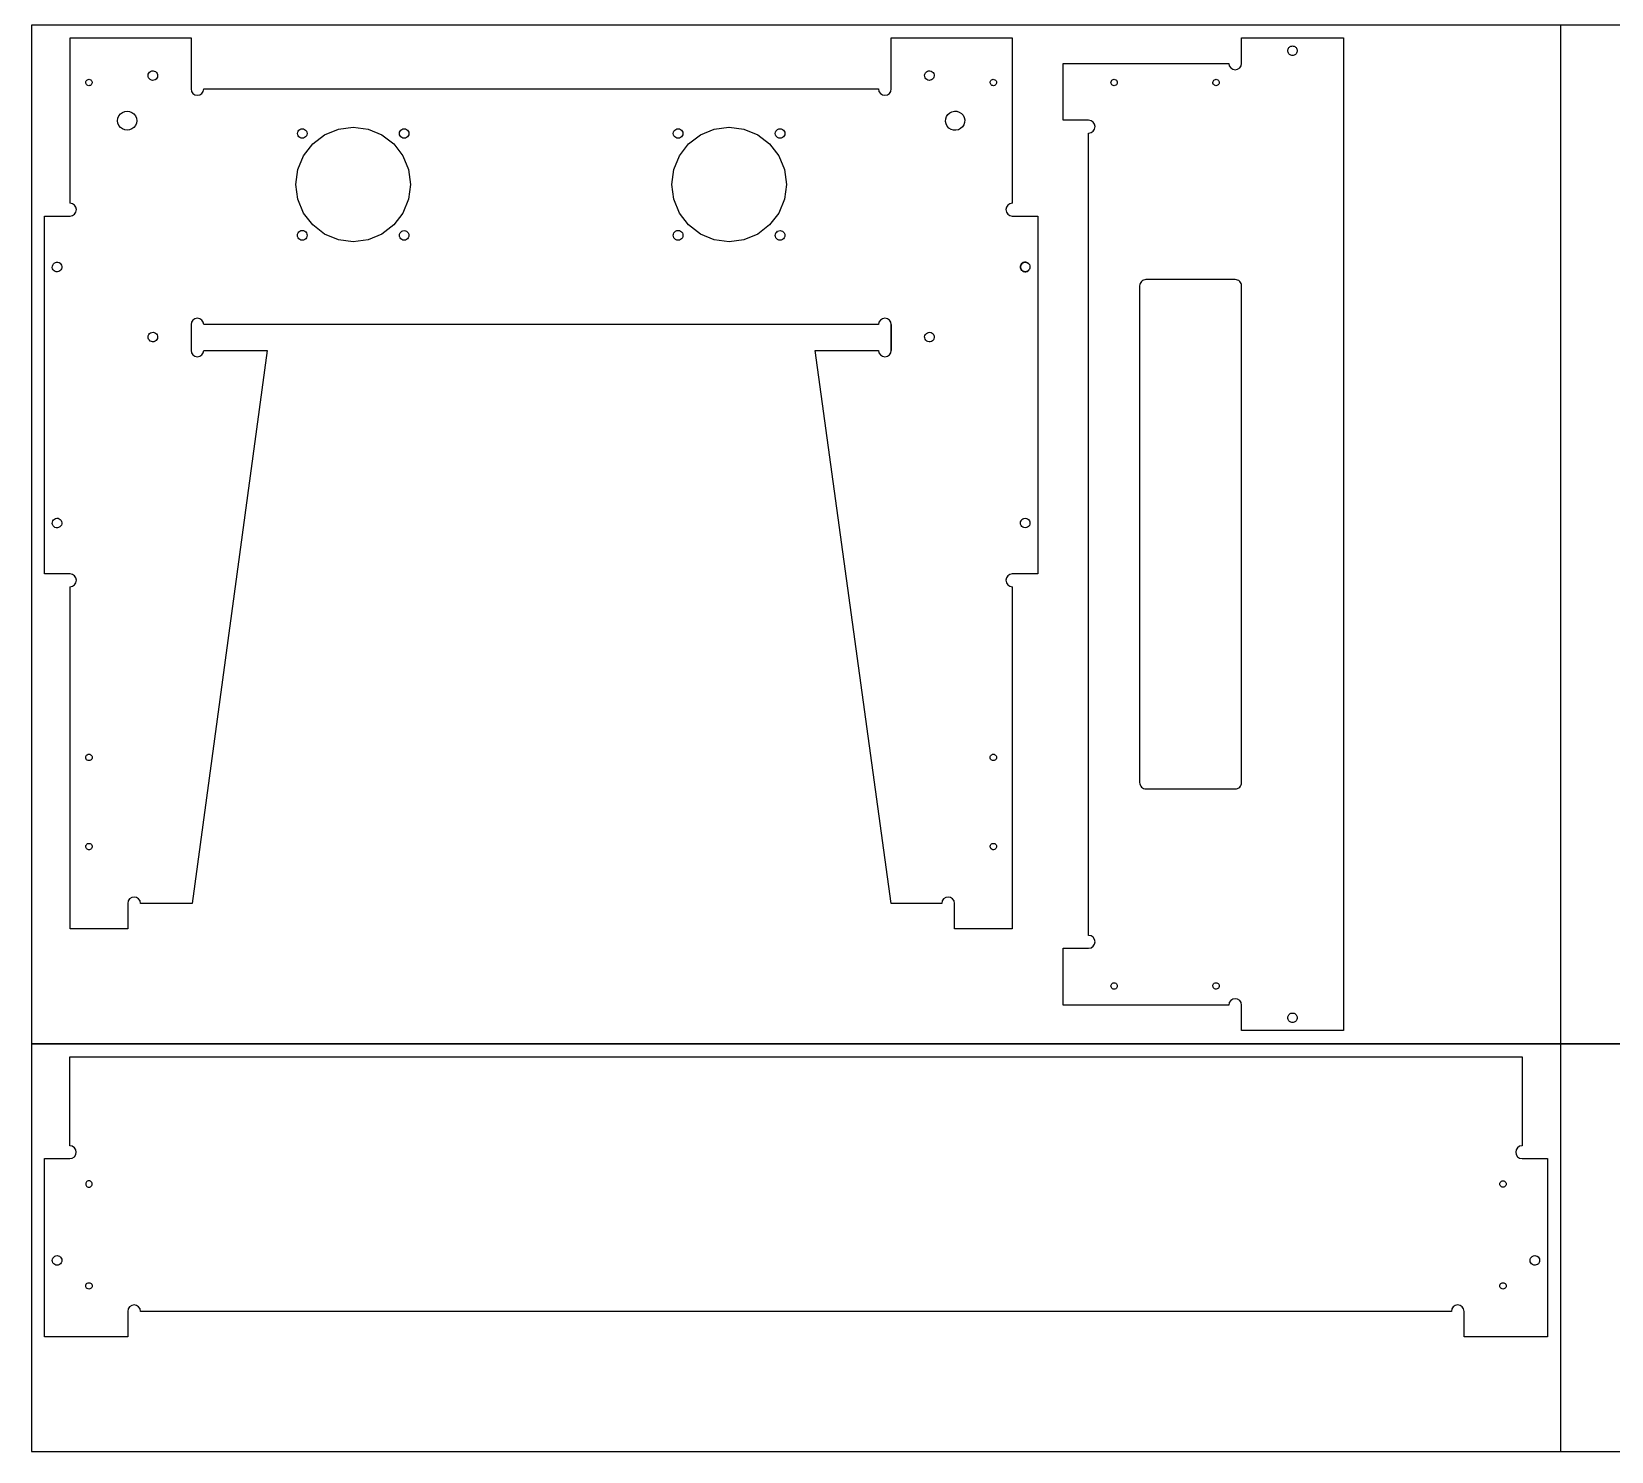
# Model space of a CAD drawing. Header units: inches. Extents: x -747 to 419, y -1089 to -681.
# Drawn here: x -626.17 to -595.17, y -877.5 to -849.62 of the extents above; entities that cross this region are included whole.
import ezdxf

# ---------------------------------------------------------------- set-up
doc = ezdxf.new("R2010")
doc.units = ezdxf.units.IN
doc.header["$MEASUREMENT"] = 0
for name, color, linetype in [('T_ANNO', 6, 'Continuous'), ('T_CUT_HOLE_1_8_INCH', 1, 'Continuous'), ('T_CUT_HOLE_3_16_INCH', 2, 'Continuous'), ('T_CUT_HOLE_3_8_INCH', 4, 'Continuous'), ('T_CUT_THRU', 7, 'Continuous')]:
    doc.layers.add(name, color=color, linetype=linetype)

msp = doc.modelspace()

# ---------------------------------------------------------------- linework, layer by layer
at = {"layer": 'T_ANNO', "color": 5}
for p, q in [((-596.171, -849.5), (-596.171, -869.5)), ((-596.171, -869.5), (-596.171, -877.5))]:
    msp.add_line(p, q, dxfattribs=at)
at = {"layer": 'T_ANNO'}
for points in [[(-626.171, -869.5), (-594.171, -869.5), (-594.171, -849.5), (-626.171, -849.5)], [(-626.171, -869.5), (-594.171, -869.5), (-594.171, -849.5), (-626.171, -849.5)], [(-626.171, -877.5), (-594.171, -877.5), (-594.171, -869.5), (-626.171, -869.5)]]:
    msp.add_lwpolyline(points, close=True, dxfattribs=at)
at = {"layer": 'T_CUT_HOLE_1_8_INCH'}
for points in [[(-625.033, -850.686), (-625.05, -850.687), (-625.066, -850.684), (-625.08, -850.677), (-625.093, -850.667), (-625.102, -850.653), (-625.107, -850.638), (-625.109, -850.621), (-625.106, -850.605), (-625.099, -850.591), (-625.088, -850.578), (-625.075, -850.569), (-625.059, -850.564), (-625.043, -850.562), (-625.027, -850.565), (-625.012, -850.572), (-625, -850.583), (-624.991, -850.597), (-624.985, -850.612), (-624.984, -850.628), (-624.987, -850.644), (-624.994, -850.659), (-625.005, -850.671), (-625.018, -850.681)], [(-607.358, -850.645), (-607.361, -850.629), (-607.36, -850.613), (-607.355, -850.597), (-607.346, -850.584), (-607.333, -850.573), (-607.319, -850.566), (-607.303, -850.562), (-607.287, -850.563), (-607.271, -850.569), (-607.258, -850.578), (-607.247, -850.59), (-607.239, -850.605), (-607.236, -850.621), (-607.237, -850.637), (-607.242, -850.652), (-607.251, -850.666), (-607.264, -850.677), (-607.278, -850.684), (-607.294, -850.687), (-607.31, -850.686), (-607.326, -850.681), (-607.34, -850.672), (-607.35, -850.66)], [(-604.945, -850.685), (-604.96, -850.679), (-604.973, -850.669), (-604.983, -850.656), (-604.989, -850.641), (-604.992, -850.625), (-604.989, -850.609), (-604.983, -850.594), (-604.973, -850.581), (-604.96, -850.571), (-604.945, -850.564), (-604.929, -850.562), (-604.913, -850.564), (-604.898, -850.571), (-604.885, -850.581), (-604.875, -850.594), (-604.869, -850.609), (-604.867, -850.625), (-604.869, -850.641), (-604.875, -850.656), (-604.885, -850.669), (-604.898, -850.679), (-604.913, -850.685), (-604.929, -850.687)], [(-602.975, -850.667), (-602.984, -850.654), (-602.99, -850.639), (-602.992, -850.622), (-602.989, -850.606), (-602.982, -850.592), (-602.972, -850.579), (-602.958, -850.57), (-602.943, -850.564), (-602.927, -850.562), (-602.911, -850.565), (-602.896, -850.572), (-602.883, -850.582), (-602.874, -850.596), (-602.868, -850.611), (-602.867, -850.627), (-602.869, -850.643), (-602.876, -850.658), (-602.887, -850.671), (-602.9, -850.68), (-602.915, -850.686), (-602.931, -850.687), (-602.948, -850.685), (-602.962, -850.678)], [(-624.992, -863.906), (-625.002, -863.919), (-625.015, -863.929), (-625.03, -863.935), (-625.046, -863.937), (-625.062, -863.935), (-625.078, -863.929), (-625.091, -863.919), (-625.1, -863.906), (-625.107, -863.891), (-625.109, -863.875), (-625.107, -863.859), (-625.1, -863.844), (-625.091, -863.831), (-625.078, -863.821), (-625.062, -863.814), (-625.046, -863.812), (-625.03, -863.814), (-625.015, -863.821), (-625.002, -863.831), (-624.992, -863.844), (-624.986, -863.859), (-624.984, -863.875), (-624.986, -863.891)], [(-607.33, -863.929), (-607.343, -863.919), (-607.353, -863.906), (-607.359, -863.891), (-607.361, -863.875), (-607.359, -863.859), (-607.353, -863.844), (-607.343, -863.831), (-607.33, -863.821), (-607.315, -863.814), (-607.299, -863.812), (-607.282, -863.814), (-607.267, -863.821), (-607.254, -863.831), (-607.244, -863.844), (-607.238, -863.859), (-607.236, -863.875), (-607.238, -863.891), (-607.244, -863.906), (-607.254, -863.919), (-607.267, -863.929), (-607.282, -863.935), (-607.299, -863.937), (-607.315, -863.935)], [(-625.007, -865.673), (-625.021, -865.682), (-625.037, -865.687), (-625.053, -865.687), (-625.069, -865.683), (-625.083, -865.675), (-625.095, -865.664), (-625.103, -865.65), (-625.108, -865.635), (-625.108, -865.618), (-625.105, -865.602), (-625.097, -865.588), (-625.086, -865.576), (-625.072, -865.568), (-625.056, -865.563), (-625.04, -865.563), (-625.024, -865.566), (-625.01, -865.574), (-624.998, -865.585), (-624.989, -865.599), (-624.985, -865.615), (-624.984, -865.631), (-624.988, -865.647), (-624.996, -865.662)], [(-607.35, -865.66), (-607.357, -865.646), (-607.361, -865.63), (-607.36, -865.614), (-607.355, -865.598), (-607.346, -865.584), (-607.334, -865.573), (-607.32, -865.566), (-607.304, -865.563), (-607.287, -865.563), (-607.272, -865.568), (-607.258, -865.577), (-607.247, -865.589), (-607.24, -865.604), (-607.236, -865.62), (-607.237, -865.636), (-607.242, -865.652), (-607.251, -865.665), (-607.263, -865.676), (-607.278, -865.684), (-607.293, -865.687), (-607.31, -865.686), (-607.325, -865.681), (-607.339, -865.672)], [(-604.945, -868.422), (-604.96, -868.416), (-604.973, -868.406), (-604.983, -868.393), (-604.989, -868.378), (-604.992, -868.362), (-604.989, -868.345), (-604.983, -868.33), (-604.973, -868.317), (-604.96, -868.307), (-604.945, -868.301), (-604.929, -868.299), (-604.913, -868.301), (-604.898, -868.307), (-604.885, -868.317), (-604.875, -868.33), (-604.869, -868.345), (-604.867, -868.362), (-604.869, -868.378), (-604.875, -868.393), (-604.885, -868.406), (-604.898, -868.416), (-604.913, -868.422), (-604.929, -868.424)], [(-602.963, -868.309), (-602.949, -868.302), (-602.933, -868.299), (-602.916, -868.3), (-602.901, -868.306), (-602.887, -868.315), (-602.877, -868.327), (-602.87, -868.342), (-602.867, -868.358), (-602.868, -868.374), (-602.873, -868.39), (-602.882, -868.403), (-602.895, -868.414), (-602.909, -868.421), (-602.925, -868.424), (-602.942, -868.423), (-602.957, -868.417), (-602.971, -868.408), (-602.981, -868.396), (-602.988, -868.381), (-602.991, -868.365), (-602.99, -868.349), (-602.985, -868.333), (-602.976, -868.32)], [(-625.03, -872.31), (-625.015, -872.304), (-625.002, -872.294), (-624.992, -872.281), (-624.986, -872.266), (-624.984, -872.25), (-624.986, -872.234), (-624.992, -872.219), (-625.002, -872.206), (-625.015, -872.196), (-625.03, -872.189), (-625.046, -872.187), (-625.062, -872.189), (-625.078, -872.196), (-625.091, -872.206), (-625.1, -872.219), (-625.107, -872.234), (-625.109, -872.25), (-625.107, -872.266), (-625.1, -872.281), (-625.091, -872.294), (-625.078, -872.304), (-625.062, -872.31), (-625.046, -872.312)], [(-597.238, -872.266), (-597.244, -872.281), (-597.254, -872.294), (-597.267, -872.304), (-597.282, -872.31), (-597.299, -872.312), (-597.315, -872.31), (-597.33, -872.304), (-597.343, -872.294), (-597.353, -872.281), (-597.359, -872.266), (-597.361, -872.25), (-597.359, -872.234), (-597.353, -872.219), (-597.343, -872.206), (-597.33, -872.196), (-597.315, -872.189), (-597.299, -872.187), (-597.282, -872.189), (-597.267, -872.196), (-597.254, -872.206), (-597.244, -872.219), (-597.238, -872.234), (-597.236, -872.25)], [(-624.986, -874.266), (-624.992, -874.281), (-625.002, -874.294), (-625.015, -874.304), (-625.03, -874.31), (-625.046, -874.312), (-625.062, -874.31), (-625.078, -874.304), (-625.091, -874.294), (-625.1, -874.281), (-625.107, -874.266), (-625.109, -874.25), (-625.107, -874.234), (-625.1, -874.219), (-625.091, -874.206), (-625.078, -874.196), (-625.062, -874.189), (-625.046, -874.187), (-625.03, -874.189), (-625.015, -874.196), (-625.002, -874.206), (-624.992, -874.219), (-624.986, -874.234), (-624.984, -874.25)], [(-597.359, -874.234), (-597.353, -874.219), (-597.343, -874.206), (-597.33, -874.196), (-597.315, -874.189), (-597.299, -874.187), (-597.282, -874.189), (-597.267, -874.196), (-597.254, -874.206), (-597.244, -874.219), (-597.238, -874.234), (-597.236, -874.25), (-597.238, -874.266), (-597.244, -874.281), (-597.254, -874.294), (-597.267, -874.304), (-597.282, -874.31), (-597.299, -874.312), (-597.315, -874.31), (-597.33, -874.304), (-597.343, -874.294), (-597.353, -874.281), (-597.359, -874.266), (-597.361, -874.25)]]:
    msp.add_lwpolyline(points, close=True, dxfattribs=at)
at = {"layer": 'T_CUT_HOLE_3_16_INCH'}
for points in [[(-601.445, -850.092), (-601.461, -850.088), (-601.476, -850.081), (-601.489, -850.072), (-601.501, -850.06), (-601.51, -850.047), (-601.517, -850.032), (-601.521, -850.016), (-601.523, -850), (-601.521, -849.984), (-601.517, -849.968), (-601.51, -849.953), (-601.501, -849.94), (-601.489, -849.928), (-601.476, -849.919), (-601.461, -849.912), (-601.445, -849.908), (-601.429, -849.906), (-601.413, -849.908), (-601.397, -849.912), (-601.382, -849.919), (-601.369, -849.928), (-601.357, -849.94), (-601.348, -849.953), (-601.341, -849.968), (-601.337, -849.984), (-601.335, -850), (-601.337, -850.016), (-601.341, -850.032), (-601.348, -850.047), (-601.357, -850.06), (-601.369, -850.072), (-601.382, -850.081), (-601.397, -850.088), (-601.413, -850.092), (-601.429, -850.094)], [(-623.855, -850.42), (-623.835, -850.406), (-623.812, -850.398), (-623.788, -850.396), (-623.764, -850.4), (-623.742, -850.41), (-623.723, -850.426), (-623.709, -850.446), (-623.7, -850.469), (-623.698, -850.493), (-623.702, -850.517), (-623.713, -850.54), (-623.728, -850.558), (-623.748, -850.572), (-623.771, -850.581), (-623.796, -850.583), (-623.82, -850.579), (-623.842, -850.568), (-623.861, -850.553), (-623.875, -850.533), (-623.883, -850.51), (-623.885, -850.485), (-623.881, -850.461), (-623.871, -850.439)], [(-608.584, -850.578), (-608.606, -850.567), (-608.624, -850.55), (-608.638, -850.53), (-608.645, -850.507), (-608.647, -850.482), (-608.642, -850.458), (-608.63, -850.436), (-608.614, -850.418), (-608.594, -850.405), (-608.57, -850.397), (-608.546, -850.396), (-608.522, -850.401), (-608.5, -850.412), (-608.482, -850.428), (-608.469, -850.449), (-608.461, -850.472), (-608.46, -850.496), (-608.465, -850.52), (-608.476, -850.542), (-608.492, -850.56), (-608.513, -850.574), (-608.536, -850.581), (-608.56, -850.583)], [(-620.766, -851.626), (-620.769, -851.65), (-620.779, -851.673), (-620.794, -851.692), (-620.813, -851.707), (-620.836, -851.717), (-620.86, -851.72), (-620.884, -851.717), (-620.907, -851.707), (-620.926, -851.692), (-620.941, -851.673), (-620.95, -851.65), (-620.954, -851.626), (-620.95, -851.602), (-620.941, -851.579), (-620.926, -851.56), (-620.907, -851.545), (-620.884, -851.536), (-620.86, -851.532), (-620.836, -851.536), (-620.813, -851.545), (-620.794, -851.56), (-620.779, -851.579), (-620.769, -851.602)], [(-618.779, -851.579), (-618.769, -851.602), (-618.766, -851.626), (-618.769, -851.65), (-618.779, -851.673), (-618.794, -851.692), (-618.813, -851.707), (-618.836, -851.717), (-618.86, -851.72), (-618.884, -851.717), (-618.907, -851.707), (-618.926, -851.692), (-618.941, -851.673), (-618.95, -851.65), (-618.954, -851.626), (-618.95, -851.602), (-618.941, -851.579), (-618.926, -851.56), (-618.907, -851.545), (-618.884, -851.536), (-618.86, -851.532), (-618.836, -851.536), (-618.813, -851.545), (-618.794, -851.56)], [(-613.509, -851.536), (-613.485, -851.532), (-613.461, -851.536), (-613.438, -851.545), (-613.419, -851.56), (-613.404, -851.579), (-613.394, -851.602), (-613.391, -851.626), (-613.394, -851.65), (-613.404, -851.673), (-613.419, -851.692), (-613.438, -851.707), (-613.461, -851.717), (-613.485, -851.72), (-613.509, -851.717), (-613.532, -851.707), (-613.551, -851.692), (-613.566, -851.673), (-613.575, -851.65), (-613.579, -851.626), (-613.575, -851.602), (-613.566, -851.579), (-613.551, -851.56), (-613.532, -851.545)], [(-611.404, -851.579), (-611.394, -851.602), (-611.391, -851.626), (-611.394, -851.65), (-611.404, -851.673), (-611.419, -851.692), (-611.438, -851.707), (-611.461, -851.717), (-611.485, -851.72), (-611.509, -851.717), (-611.532, -851.707), (-611.551, -851.692), (-611.566, -851.673), (-611.575, -851.65), (-611.579, -851.626), (-611.575, -851.602), (-611.566, -851.579), (-611.551, -851.56), (-611.532, -851.545), (-611.509, -851.536), (-611.485, -851.532), (-611.461, -851.536), (-611.438, -851.545), (-611.419, -851.56)], [(-620.768, -853.6), (-620.765, -853.625), (-620.768, -853.649), (-620.777, -853.672), (-620.793, -853.692), (-620.812, -853.707), (-620.835, -853.717), (-620.86, -853.72), (-620.885, -853.717), (-620.908, -853.707), (-620.927, -853.692), (-620.943, -853.672), (-620.952, -853.649), (-620.955, -853.625), (-620.952, -853.6), (-620.943, -853.577), (-620.927, -853.557), (-620.908, -853.542), (-620.885, -853.532), (-620.86, -853.529), (-620.835, -853.532), (-620.812, -853.542), (-620.793, -853.557), (-620.777, -853.577)], [(-618.86, -853.72), (-618.884, -853.717), (-618.907, -853.707), (-618.926, -853.692), (-618.941, -853.673), (-618.95, -853.65), (-618.954, -853.626), (-618.95, -853.602), (-618.941, -853.579), (-618.926, -853.56), (-618.907, -853.545), (-618.884, -853.536), (-618.86, -853.532), (-618.836, -853.536), (-618.813, -853.545), (-618.794, -853.56), (-618.779, -853.579), (-618.769, -853.602), (-618.766, -853.626), (-618.769, -853.65), (-618.779, -853.673), (-618.794, -853.692), (-618.813, -853.707), (-618.836, -853.717)], [(-613.51, -853.717), (-613.533, -853.707), (-613.552, -853.692), (-613.568, -853.672), (-613.577, -853.649), (-613.58, -853.625), (-613.577, -853.6), (-613.568, -853.577), (-613.552, -853.557), (-613.533, -853.542), (-613.51, -853.532), (-613.485, -853.529), (-613.46, -853.532), (-613.437, -853.542), (-613.418, -853.557), (-613.402, -853.577), (-613.393, -853.6), (-613.39, -853.625), (-613.393, -853.649), (-613.402, -853.672), (-613.418, -853.692), (-613.437, -853.707), (-613.46, -853.717), (-613.485, -853.72)], [(-611.394, -853.602), (-611.391, -853.626), (-611.394, -853.65), (-611.404, -853.673), (-611.419, -853.692), (-611.438, -853.707), (-611.461, -853.717), (-611.485, -853.72), (-611.509, -853.717), (-611.532, -853.707), (-611.551, -853.692), (-611.566, -853.673), (-611.575, -853.65), (-611.579, -853.626), (-611.575, -853.602), (-611.566, -853.579), (-611.551, -853.56), (-611.532, -853.545), (-611.509, -853.536), (-611.485, -853.532), (-611.461, -853.536), (-611.438, -853.545), (-611.419, -853.56), (-611.404, -853.579)], [(-625.584, -854.213), (-625.578, -854.237), (-625.579, -854.261), (-625.586, -854.285), (-625.599, -854.305), (-625.616, -854.322), (-625.638, -854.334), (-625.662, -854.34), (-625.686, -854.339), (-625.71, -854.332), (-625.73, -854.319), (-625.747, -854.301), (-625.759, -854.28), (-625.765, -854.256), (-625.764, -854.231), (-625.757, -854.208), (-625.744, -854.187), (-625.726, -854.17), (-625.705, -854.159), (-625.681, -854.153), (-625.657, -854.154), (-625.633, -854.161), (-625.612, -854.173), (-625.595, -854.191)], [(-606.626, -854.327), (-606.648, -854.337), (-606.673, -854.34), (-606.697, -854.337), (-606.72, -854.328), (-606.739, -854.313), (-606.754, -854.294), (-606.764, -854.271), (-606.767, -854.247), (-606.764, -854.223), (-606.755, -854.2), (-606.74, -854.181), (-606.721, -854.166), (-606.699, -854.156), (-606.674, -854.153), (-606.65, -854.156), (-606.627, -854.165), (-606.608, -854.179), (-606.593, -854.199), (-606.583, -854.221), (-606.58, -854.245), (-606.583, -854.27), (-606.592, -854.292), (-606.607, -854.312)], [(-623.748, -855.706), (-623.771, -855.714), (-623.796, -855.716), (-623.82, -855.712), (-623.842, -855.702), (-623.861, -855.686), (-623.875, -855.666), (-623.883, -855.643), (-623.885, -855.619), (-623.881, -855.595), (-623.871, -855.572), (-623.855, -855.554), (-623.835, -855.54), (-623.812, -855.531), (-623.788, -855.529), (-623.764, -855.533), (-623.742, -855.544), (-623.723, -855.559), (-623.709, -855.579), (-623.7, -855.602), (-623.698, -855.627), (-623.702, -855.651), (-623.713, -855.673), (-623.728, -855.692)], [(-608.594, -855.538), (-608.57, -855.531), (-608.546, -855.529), (-608.522, -855.534), (-608.5, -855.545), (-608.482, -855.562), (-608.469, -855.582), (-608.461, -855.605), (-608.46, -855.63), (-608.465, -855.654), (-608.476, -855.676), (-608.492, -855.694), (-608.513, -855.707), (-608.536, -855.715), (-608.56, -855.716), (-608.584, -855.711), (-608.606, -855.7), (-608.624, -855.684), (-608.638, -855.663), (-608.645, -855.64), (-608.647, -855.616), (-608.642, -855.592), (-608.63, -855.57), (-608.614, -855.552)], [(-625.76, -859.304), (-625.765, -859.28), (-625.763, -859.255), (-625.755, -859.232), (-625.742, -859.212), (-625.724, -859.196), (-625.702, -859.185), (-625.678, -859.18), (-625.653, -859.181), (-625.63, -859.189), (-625.61, -859.203), (-625.593, -859.221), (-625.583, -859.243), (-625.578, -859.267), (-625.579, -859.292), (-625.587, -859.315), (-625.601, -859.335), (-625.619, -859.351), (-625.641, -859.362), (-625.665, -859.367), (-625.689, -859.365), (-625.713, -859.358), (-625.733, -859.344), (-625.749, -859.326)], [(-606.592, -859.32), (-606.607, -859.34), (-606.627, -859.355), (-606.649, -859.364), (-606.674, -859.367), (-606.698, -859.364), (-606.72, -859.355), (-606.74, -859.34), (-606.755, -859.32), (-606.764, -859.298), (-606.767, -859.273), (-606.764, -859.249), (-606.755, -859.227), (-606.74, -859.207), (-606.72, -859.192), (-606.698, -859.183), (-606.674, -859.18), (-606.649, -859.183), (-606.627, -859.192), (-606.607, -859.207), (-606.592, -859.227), (-606.583, -859.249), (-606.58, -859.273), (-606.583, -859.298)], [(-601.521, -868.97), (-601.517, -868.954), (-601.51, -868.94), (-601.501, -868.926), (-601.489, -868.915), (-601.476, -868.905), (-601.461, -868.898), (-601.445, -868.894), (-601.429, -868.893), (-601.413, -868.894), (-601.397, -868.898), (-601.382, -868.905), (-601.369, -868.915), (-601.357, -868.926), (-601.348, -868.94), (-601.341, -868.954), (-601.337, -868.97), (-601.335, -868.987), (-601.337, -869.003), (-601.341, -869.019), (-601.348, -869.033), (-601.357, -869.047), (-601.369, -869.058), (-601.382, -869.068), (-601.397, -869.075), (-601.413, -869.079), (-601.429, -869.08), (-601.445, -869.079), (-601.461, -869.075), (-601.476, -869.068), (-601.489, -869.058), (-601.501, -869.047), (-601.51, -869.033), (-601.517, -869.019), (-601.521, -869.003), (-601.523, -868.987)], [(-625.581, -873.774), (-625.59, -873.797), (-625.605, -873.816), (-625.624, -873.831), (-625.647, -873.84), (-625.671, -873.844), (-625.696, -873.84), (-625.718, -873.831), (-625.738, -873.816), (-625.753, -873.797), (-625.762, -873.774), (-625.765, -873.75), (-625.762, -873.726), (-625.753, -873.703), (-625.738, -873.684), (-625.718, -873.669), (-625.696, -873.659), (-625.671, -873.656), (-625.647, -873.659), (-625.624, -873.669), (-625.605, -873.684), (-625.59, -873.703), (-625.581, -873.726), (-625.578, -873.75)], [(-596.753, -873.8), (-596.763, -873.778), (-596.767, -873.753), (-596.765, -873.729), (-596.756, -873.706), (-596.742, -873.686), (-596.724, -873.671), (-596.701, -873.66), (-596.677, -873.656), (-596.653, -873.658), (-596.63, -873.667), (-596.61, -873.681), (-596.594, -873.7), (-596.584, -873.722), (-596.58, -873.746), (-596.582, -873.771), (-596.591, -873.794), (-596.605, -873.814), (-596.624, -873.829), (-596.646, -873.839), (-596.67, -873.844), (-596.694, -873.841), (-596.717, -873.833), (-596.737, -873.819)]]:
    msp.add_lwpolyline(points, close=True, dxfattribs=at)
msp.add_lwpolyline([(-606.601, -854.187), (-606.619, -854.17), (-606.64, -854.159), (-606.664, -854.153), (-606.688, -854.154), (-606.712, -854.161), (-606.733, -854.173), (-606.749, -854.191), (-606.761, -854.213), (-606.767, -854.237), (-606.766, -854.261), (-606.759, -854.285), (-606.746, -854.305), (-606.729, -854.322), (-606.707, -854.334), (-606.683, -854.34), (-606.659, -854.339), (-606.635, -854.332), (-606.614, -854.319), (-606.598, -854.301)], dxfattribs=at)
at = {"layer": 'T_CUT_HOLE_3_8_INCH'}
for points in [[(-624.39, -851.537), (-624.429, -851.507), (-624.459, -851.469), (-624.477, -851.423), (-624.484, -851.375), (-624.477, -851.326), (-624.459, -851.281), (-624.429, -851.242), (-624.39, -851.212), (-624.345, -851.194), (-624.296, -851.187), (-624.248, -851.194), (-624.203, -851.212), (-624.164, -851.242), (-624.134, -851.281), (-624.115, -851.326), (-624.109, -851.375), (-624.115, -851.423), (-624.134, -851.469), (-624.164, -851.507), (-624.203, -851.537), (-624.248, -851.556), (-624.296, -851.562), (-624.345, -851.556)], [(-607.985, -851.551), (-608.033, -851.562), (-608.082, -851.559), (-608.129, -851.544), (-608.17, -851.518), (-608.203, -851.482), (-608.225, -851.438), (-608.235, -851.39), (-608.233, -851.341), (-608.218, -851.295), (-608.192, -851.254), (-608.155, -851.221), (-608.112, -851.198), (-608.064, -851.188), (-608.015, -851.19), (-607.969, -851.205), (-607.927, -851.232), (-607.894, -851.268), (-607.872, -851.312), (-607.862, -851.359), (-607.864, -851.408), (-607.879, -851.455), (-607.905, -851.496), (-607.942, -851.529)]]:
    msp.add_lwpolyline(points, close=True, dxfattribs=at)
at = {"layer": 'T_CUT_THRU'}
msp.add_lwpolyline([(-609.303, -855.377), (-609.303, -855.883), (-609.303, -855.377, 1), (-609.553, -855.377), (-622.792, -855.377, 1), (-623.042, -855.377), (-623.042, -855.883, 1), (-622.792, -855.883), (-621.547, -855.883), (-623.02, -866.742), (-624.034, -866.742, 1), (-624.284, -866.742), (-624.284, -867.242), (-625.416, -867.242), (-625.416, -860.523, 1), (-625.416, -860.273), (-625.921, -860.273), (-625.921, -853.246), (-625.416, -853.246, 1), (-625.416, -852.996), (-625.416, -849.75), (-623.042, -849.75), (-623.042, -850.75, 1), (-622.792, -850.75), (-609.553, -850.75, 1), (-609.303, -850.75), (-609.303, -849.75), (-606.929, -849.75), (-606.929, -852.996, 1), (-606.929, -853.246), (-606.424, -853.246), (-606.424, -860.273), (-606.929, -860.273, 1), (-606.929, -860.523), (-606.929, -867.242), (-608.061, -867.242), (-608.061, -866.742, 1), (-608.311, -866.742), (-609.304, -866.742), (-610.798, -855.883), (-609.553, -855.883, 1), (-609.303, -855.883)], format="xyb", dxfattribs=at)
for points in [[(-600.429, -849.75), (-600.429, -869.237), (-602.429, -869.237), (-602.429, -868.737, 0.999996), (-602.679, -868.737), (-605.929, -868.737), (-605.929, -867.62), (-605.429, -867.62, 1), (-605.429, -867.37), (-605.429, -851.616, 1), (-605.429, -851.366), (-605.929, -851.366), (-605.929, -850.25), (-602.679, -850.25, 1), (-602.429, -850.25), (-602.429, -849.75)], [(-604.429, -864.368, 0.414214), (-604.304, -864.493), (-602.554, -864.493, 0.414214), (-602.429, -864.368), (-602.429, -854.618, 0.414214), (-602.554, -854.493), (-604.304, -854.493, 0.414214), (-604.429, -854.618)], [(-625.421, -869.75), (-596.924, -869.75), (-596.924, -871.5, 1), (-596.924, -871.75), (-596.424, -871.75), (-596.424, -875.25), (-598.061, -875.25), (-598.061, -874.75, 1), (-598.311, -874.75), (-624.034, -874.75, 1), (-624.284, -874.75), (-624.284, -875.25), (-625.921, -875.25), (-625.921, -871.75), (-625.421, -871.75, 1), (-625.421, -871.5)]]:
    msp.add_lwpolyline(points, format="xyb", close=True, dxfattribs=at)
for points in [[(-620.834, -852.064), (-620.655, -851.831), (-620.422, -851.652), (-620.151, -851.539), (-619.862, -851.501), (-619.86, -851.501), (-619.569, -851.539), (-619.297, -851.652), (-619.064, -851.831), (-618.886, -852.064), (-618.773, -852.335), (-618.735, -852.626), (-618.773, -852.917), (-618.886, -853.189), (-619.064, -853.422), (-619.297, -853.6), (-619.569, -853.713), (-619.86, -853.751), (-620.151, -853.713), (-620.422, -853.6), (-620.655, -853.422), (-620.834, -853.189), (-620.947, -852.917), (-620.985, -852.626), (-620.947, -852.335)], [(-612.487, -851.501), (-612.485, -851.501), (-612.194, -851.539), (-611.922, -851.652), (-611.689, -851.831), (-611.511, -852.064), (-611.398, -852.335), (-611.36, -852.626), (-611.398, -852.917), (-611.511, -853.189), (-611.689, -853.422), (-611.922, -853.6), (-612.194, -853.713), (-612.485, -853.751), (-612.776, -853.713), (-613.047, -853.6), (-613.28, -853.422), (-613.459, -853.189), (-613.572, -852.917), (-613.61, -852.626), (-613.572, -852.335), (-613.459, -852.064), (-613.28, -851.831), (-613.047, -851.652), (-612.776, -851.539)]]:
    msp.add_lwpolyline(points, close=True, dxfattribs=at)

doc.saveas('drawing.dxf')
